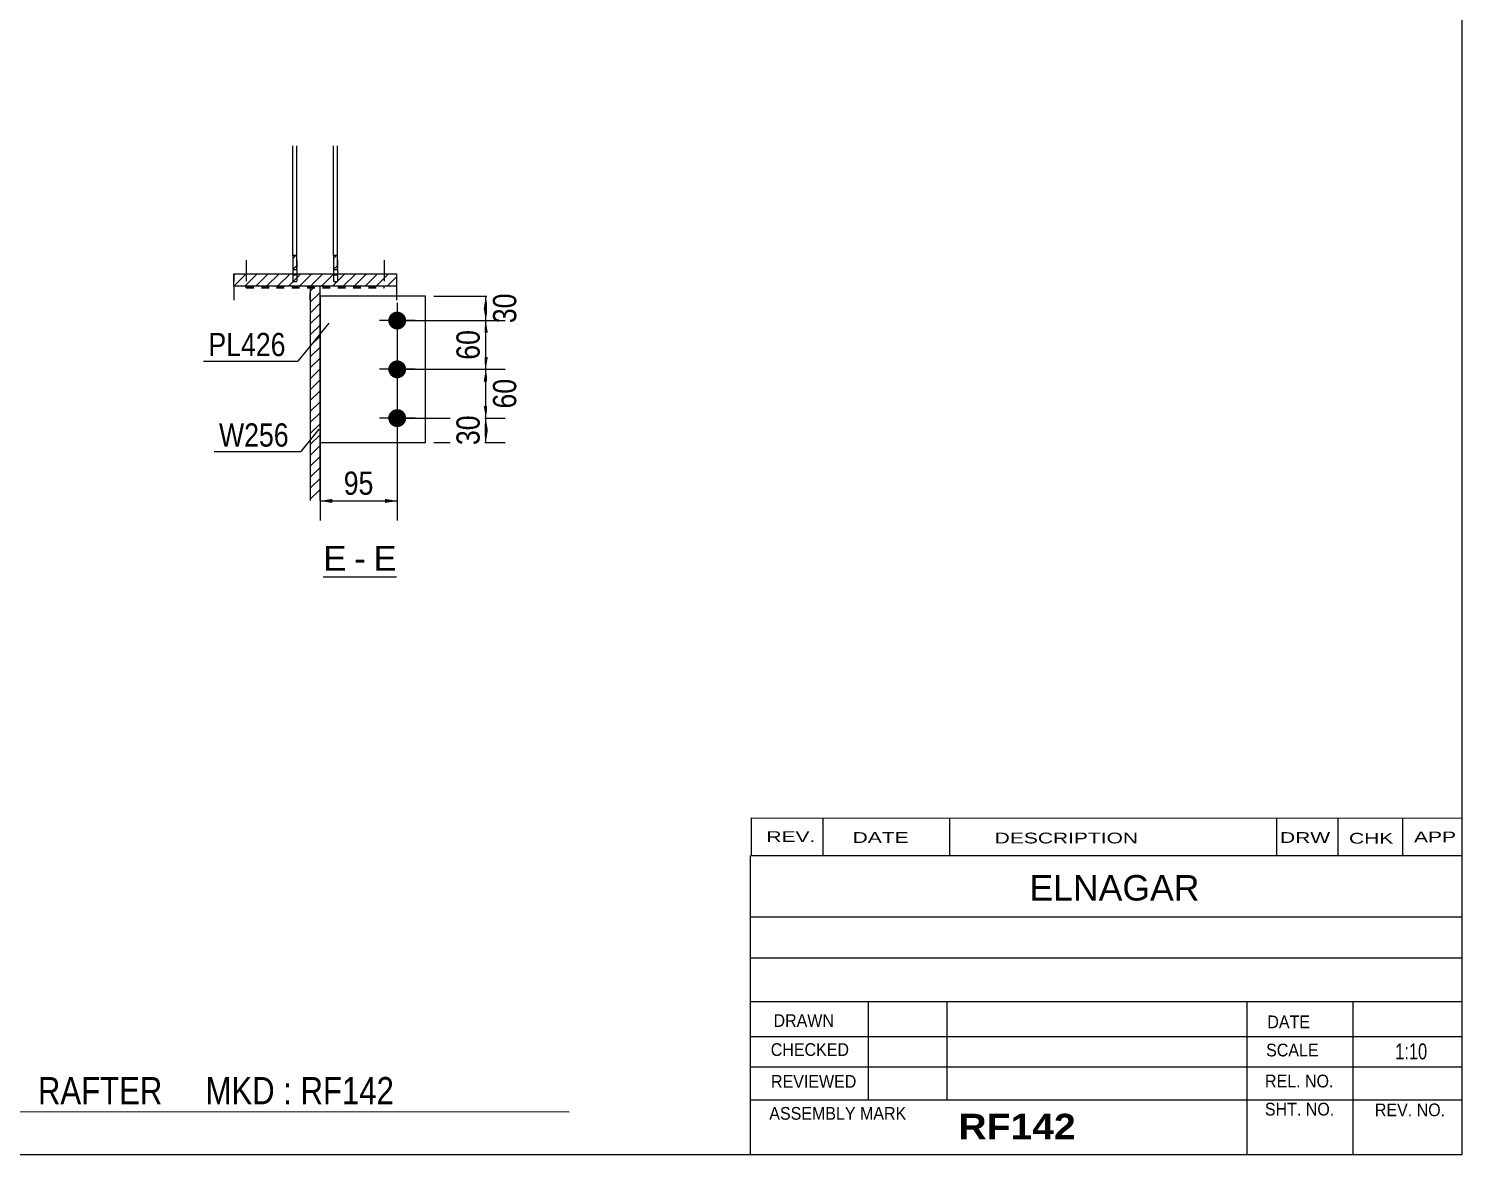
# Model space of a CAD drawing. Header units: millimetres. Extents: x -25 to 378, y -194 to 83.
# Drawn here: x 201.2 to 377.7, y -194.4 to -55.9 of the extents above; entities that cross this region are included whole.
import ezdxf

# ---------------------------------------------------------------- set-up
doc = ezdxf.new("R2010")
doc.units = ezdxf.units.MM
doc.linetypes.add('DXK_LINE_DOT1', pattern=[1.8814, 0.9407, -0.9407])
doc.styles.add('Arial', font='ARIAL.TTF', dxfattribs={"height": 0.2})
doc.styles.add('Arial Bold', font='ARIALBD.TTF', dxfattribs={"height": 0.2})
doc.styles.add('Arial Narrow', font='ARIALN.TTF', dxfattribs={"height": 0.2})

# ---------------------------------------------------------------- blocks, each defined once
blk = doc.blocks.new('Unknown-627304381-1201')
at = {"color": 5, "linetype": 'Continuous'}
for p, q in [((377.65, -194.38), (377.65, 82.62)), ((-22.35, -194.38), (377.65, -194.38))]:
    blk.add_line(p, q, dxfattribs=at)
blk = doc.blocks.new('Unknown-627304381-13 - 6645')
at = {"color": 7, "linetype": 'Continuous'}
blk.add_line((237.48, -123.33), (246.5, -123.33), dxfattribs=at)
at = {"color": 0, "linetype": 'Continuous'}
for points in [[(240.32, -122.58), (240.32, -119.38), (237.48, -119.38), (237.48, -122.58)], [(242.7, -122.58), (242.7, -119.38), (241.28, -119.38), (241.28, -122.58)], [(246.5, -122.58), (246.5, -119.38), (243.66, -119.38), (243.66, -122.58)]]:
    blk.add_wipeout(points, dxfattribs=at)
at = {"color": 96, "linetype": 'Continuous', "style": 'Arial'}
for s, p in [('E', (237.48, -122.58)), ('E', (243.66, -122.58)), ('-', (241.28, -122.58))]:
    blk.add_text(s, height=3.06, dxfattribs=at).set_placement(p)
blk = doc.blocks.new('Part-627304381-6711 - 6645')
at = {"color": 2, "linetype": 'Continuous'}
for p, q in [((227.98, -84.36), (227.98, -86.02)), ((244.98, -84.36), (244.98, -86.02))]:
    blk.add_line(p, q, dxfattribs=at)
at = {"color": 7, "linetype": 'DXK_LINE_DOT1'}
for p, q in [((227.98, -86.02), (227.98, -87.65)), ((244.98, -86.02), (244.98, -87.65)), ((227.98, -87.65), (244.98, -87.65)), ((227.98, -87.75), (227.98, -87.65)), ((227.98, -87.75), (244.98, -87.75)), ((244.98, -87.75), (244.98, -87.65))]:
    blk.add_line(p, q, dxfattribs=at)
blk = doc.blocks.new('Part-627304381-6650 - 6645')
at = {"linetype": 'Continuous'}
h = blk.add_hatch(dxfattribs=at)
h.set_pattern_fill('', scale=0.3, style=0, pattern_type=0)
h.set_pattern_definition([(45, (226.476, -87.5471), (-0.67352, 0.67352), [])])
h.paths.add_polyline_path([(226.48, -86.02), (226.48, -87.55), (246.48, -87.55), (246.48, -86.02)])
at = {"color": 7, "linetype": 'DXK_LINE_DOT1'}
for p, q in [((226.48, -86.02), (226.48, -87.55)), ((246.48, -86.02), (246.48, -87.55)), ((246.48, -88.79), (246.48, -89.3))]:
    blk.add_line(p, q, dxfattribs=at)
at = {"color": 2, "linetype": 'Continuous'}
for p, q in [((226.48, -87.55), (226.48, -86.02)), ((226.48, -86.02), (246.48, -86.02)), ((246.48, -86.02), (246.48, -87.55)), ((226.48, -87.55), (226.48, -89.3)), ((246.48, -87.55), (226.48, -87.55)), ((246.48, -87.55), (246.48, -88.79))]:
    blk.add_line(p, q, dxfattribs=at)
blk = doc.blocks.new('Part-627304381-6658 - 6645')
at = {"linetype": 'Continuous'}
h = blk.add_hatch(dxfattribs=at)
h.set_pattern_fill('', scale=0.3, style=0, pattern_type=0)
h.set_pattern_definition([(45, (237.076, -113.9155), (-0.67352, 0.67352), [])])
h.paths.add_polyline_path([(235.88, -113.92), (237.08, -113.92), (237.08, -87.55), (235.88, -87.55)])
at = {"color": 7, "linetype": 'DXK_LINE_DOT1'}
for p, q in [((235.88, -89.3), (235.88, -87.55)), ((237.08, -89.3), (237.08, -87.55))]:
    blk.add_line(p, q, dxfattribs=at)
at = {"color": 2, "linetype": 'Continuous'}
for p, q in [((237.08, -87.55), (235.88, -87.55)), ((235.88, -87.55), (235.88, -113.92)), ((237.08, -113.92), (237.08, -87.55))]:
    blk.add_line(p, q, dxfattribs=at)
blk = doc.blocks.new('Part-627304381-6710 - 6645')
at = {"color": 2, "linetype": 'Continuous'}
for p, q in [((250.08, -88.79), (237.08, -88.79)), ((250.08, -106.79), (250.08, -88.79)), ((237.08, -106.79), (250.08, -106.79))]:
    blk.add_line(p, q, dxfattribs=at)
at = {"color": 7, "linetype": 'DXK_LINE_DOT1'}
blk.add_line((237.08, -89.3), (237.08, -106.79), dxfattribs=at)
blk = doc.blocks.new('Part-627304381-6729 - 6645')
at = {"linetype": 'Continuous'}
h = blk.add_hatch(dxfattribs=at)
h.set_pattern_fill('', scale=0.3, style=0, pattern_type=0)
h.set_pattern_definition([(45, (238.726, -85.5121), (-0.6735, 0.6735), [])])
h.paths.add_polyline_path([(238.73, -83.8), (238.73, -85.51), (239.23, -85.51), (239.23, -83.8)])
at = {"color": 2, "linetype": 'Continuous'}
for p, q in [((238.73, -83.8), (238.73, -70.31)), ((239.23, -83.8), (239.23, -70.31)), ((239.23, -83.8), (238.73, -83.8)), ((238.73, -83.8), (238.73, -85.51)), ((239.23, -85.51), (239.23, -83.8)), ((238.73, -85.51), (238.73, -86.02)), ((238.73, -85.51), (239.23, -85.51)), ((239.23, -85.51), (239.23, -86.02))]:
    blk.add_line(p, q, dxfattribs=at)
at = {"color": 7, "linetype": 'DXK_LINE_DOT1'}
for p, q in [((238.73, -84.36), (238.73, -85.51)), ((239.23, -84.36), (239.23, -85.51)), ((238.73, -86.02), (238.73, -86.98)), ((238.73, -86.18), (239.23, -86.18)), ((239.23, -86.02), (239.23, -86.98)), ((238.73, -86.98), (239.23, -86.98))]:
    blk.add_line(p, q, dxfattribs=at)
blk = doc.blocks.new('Bolt-627304381-6781 - 6645')
at = {"linetype": 'Continuous'}
for points in [[(246.58, -92.89, -1), (246.58, -90.69, -1)], [(246.58, -98.89, -1), (246.58, -96.69, -1)], [(246.58, -104.89, -1), (246.58, -102.69, -1)]]:
    blk.add_hatch(color=3, dxfattribs=at).paths.add_polyline_path(points)
at = {"color": 3, "linetype": 'Continuous'}
for p, q in [((246.58, -89.59), (246.58, -93.99)), ((248.78, -91.79), (244.38, -91.79)), ((246.58, -95.59), (246.58, -99.99)), ((248.78, -97.79), (244.38, -97.79)), ((246.58, -101.59), (246.58, -105.99)), ((248.78, -103.79), (244.38, -103.79))]:
    blk.add_line(p, q, dxfattribs=at)
blk = doc.blocks.new('Part-627304381-6961 - 6645')
at = {"linetype": 'Continuous'}
h = blk.add_hatch(dxfattribs=at)
h.set_pattern_fill('', scale=0.3, style=0, pattern_type=0)
h.set_pattern_definition([(45, (233.726, -85.5125), (-0.6735, 0.6735), [])])
h.paths.add_polyline_path([(233.73, -83.8), (233.73, -85.51), (234.23, -85.51), (234.23, -83.8)])
at = {"color": 2, "linetype": 'Continuous'}
for p, q in [((233.73, -83.8), (233.73, -70.31)), ((234.23, -83.8), (234.23, -70.31)), ((234.23, -83.8), (233.73, -83.8)), ((233.73, -83.8), (233.73, -85.51)), ((234.23, -85.51), (234.23, -83.8)), ((233.73, -85.51), (233.73, -86.02)), ((233.73, -85.51), (234.23, -85.51)), ((234.23, -85.51), (234.23, -86.02))]:
    blk.add_line(p, q, dxfattribs=at)
at = {"color": 7, "linetype": 'DXK_LINE_DOT1'}
for p, q in [((233.73, -84.36), (233.73, -85.51)), ((234.23, -84.36), (234.23, -85.51)), ((233.73, -86.02), (233.73, -86.98)), ((233.73, -86.18), (234.23, -86.18)), ((234.23, -86.02), (234.23, -86.98)), ((233.73, -86.98), (234.23, -86.98))]:
    blk.add_line(p, q, dxfattribs=at)
blk = doc.blocks.new('StraightDimension-627304381-6817 - 6645')
at = {"linetype": 'Continuous'}
for points in [[(238.58, -114.23), (237.08, -113.98), (238.58, -113.73)], [(245.08, -113.73), (246.58, -113.98), (245.08, -114.23)]]:
    blk.add_hatch(color=7, dxfattribs=at).paths.add_polyline_path(points)
at = {"color": 7, "linetype": 'Continuous'}
for p, q in [((237.08, -88.72), (237.08, -116.38)), ((246.58, -92.79), (246.58, -116.38)), ((237.08, -113.98), (246.58, -113.98))]:
    blk.add_line(p, q, dxfattribs=at)
at = {"color": 0}
blk.add_wipeout([(244.25, -113.83), (244.25, -109.63), (239.4, -109.63), (239.4, -113.83)], dxfattribs=at)
at = {"color": 3, "style": 'Arial Narrow'}
blk.add_text('95', height=2.863, dxfattribs=at).set_placement((240, -113.23))
blk = doc.blocks.new('StraightDimension-627304381-6868 - 6645')
at = {"linetype": 'Continuous'}
for points in [[(257.23, -90.29), (257.48, -88.79), (257.73, -90.29)], [(257.73, -90.29), (257.48, -91.79), (257.23, -90.29)]]:
    blk.add_hatch(color=7, dxfattribs=at).paths.add_polyline_path(points)
at = {"color": 7, "linetype": 'Continuous'}
for p, q in [((251.08, -88.79), (259.73, -88.79)), ((257.48, -91.79), (257.48, -88.79)), ((247.58, -91.79), (259.73, -91.79))]:
    blk.add_line(p, q, dxfattribs=at)
at = {"color": 0}
blk.add_wipeout([(261.83, -87.86), (257.63, -87.86), (257.63, -92.71), (261.83, -92.71)], dxfattribs=at)
at = {"color": 3, "style": 'Arial Narrow'}
blk.add_text('30', height=2.863, rotation=90.0002, dxfattribs=at).set_placement((261.23, -92.11))
blk = doc.blocks.new('StraightDimension-627304381-6869 - 6645')
at = {"linetype": 'Continuous'}
for points in [[(257.23, -93.29), (257.48, -91.79), (257.73, -93.29)], [(257.73, -96.29), (257.48, -97.79), (257.23, -96.29)]]:
    blk.add_hatch(color=7, dxfattribs=at).paths.add_polyline_path(points)
at = {"color": 7, "linetype": 'Continuous'}
for p, q in [((247.58, -91.79), (259.88, -91.79)), ((257.48, -97.79), (257.48, -91.79)), ((247.58, -97.79), (259.88, -97.79))]:
    blk.add_line(p, q, dxfattribs=at)
at = {"color": 0}
blk.add_wipeout([(257.33, -92.36), (253.13, -92.36), (253.13, -97.21), (257.33, -97.21)], dxfattribs=at)
at = {"color": 3, "style": 'Arial Narrow'}
blk.add_text('60', height=2.863, rotation=90.0002, dxfattribs=at).set_placement((256.73, -96.61))
blk = doc.blocks.new('StraightDimension-627304381-6870 - 6645')
at = {"linetype": 'Continuous'}
for points in [[(257.23, -99.29), (257.48, -97.79), (257.73, -99.29)], [(257.73, -102.29), (257.48, -103.79), (257.23, -102.29)]]:
    blk.add_hatch(color=7, dxfattribs=at).paths.add_polyline_path(points)
at = {"color": 7, "linetype": 'Continuous'}
for p, q in [((247.58, -97.79), (259.73, -97.79)), ((257.48, -103.79), (257.48, -97.79)), ((247.58, -103.79), (259.73, -103.79))]:
    blk.add_line(p, q, dxfattribs=at)
at = {"color": 0}
blk.add_wipeout([(261.83, -98.36), (257.63, -98.36), (257.63, -103.21), (261.83, -103.21)], dxfattribs=at)
at = {"color": 3, "style": 'Arial Narrow'}
blk.add_text('60', height=2.863, rotation=90.0002, dxfattribs=at).set_placement((261.23, -102.61))
blk = doc.blocks.new('StraightDimension-627304381-6871 - 6645')
at = {"linetype": 'Continuous'}
for points in [[(257.23, -105.29), (257.48, -103.79), (257.73, -105.29)], [(257.73, -105.29), (257.48, -106.79), (257.23, -105.29)]]:
    blk.add_hatch(color=7, dxfattribs=at).paths.add_polyline_path(points)
at = {"color": 7, "linetype": 'Continuous'}
for p, q in [((247.58, -103.79), (259.88, -103.79)), ((257.48, -106.79), (257.48, -103.79)), ((251.08, -106.79), (259.88, -106.79))]:
    blk.add_line(p, q, dxfattribs=at)
at = {"color": 0}
blk.add_wipeout([(257.33, -102.86), (253.13, -102.86), (253.13, -107.71), (257.33, -107.71)], dxfattribs=at)
at = {"color": 3, "style": 'Arial Narrow'}
blk.add_text('30', height=2.863, rotation=90.0002, dxfattribs=at).set_placement((256.73, -107.11))
blk = doc.blocks.new('CBS_NAME_BLOG-627304381-9225')
at = {"color": 7, "linetype": 'Continuous'}
for p, q in [((290.06, -157.62), (377.58, -157.62)), ((290.06, -194.33), (290.06, -157.63)), ((290.06, -165.16), (377.58, -165.16)), ((290.14, -170.22), (377.65, -170.22)), ((290.06, -175.59), (377.58, -175.59)), ((304.59, -187.69), (304.59, -175.59)), ((314.27, -187.67), (314.27, -175.6)), ((351.19, -194.33), (351.19, -175.6)), ((364.24, -194.33), (364.24, -175.59)), ((290.07, -179.89), (377.65, -179.87)), ((290.06, -183.63), (377.58, -183.63)), ((290.06, -187.68), (377.58, -187.68)), ((290.06, -194.38), (377.65, -194.38))]:
    blk.add_line(p, q, dxfattribs=at)
at = {"color": 3, "linetype": 'Continuous', "style": 'Arial'}
blk.add_text('ELNAGAR', height=3.133, dxfattribs=at).set_placement((324.39, -163.15))
at = {"color": 3, "linetype": 'Continuous'}
for s, height, style, width, p in [('DRAWN', 1.566, 'Arial', 0.9, (292.89, -178.7)), ('DATE', 1.566, 'Arial', 0.9, (353.66, -178.86)), ('CHECKED', 1.566, 'Arial', 0.9, (292.55, -182.27)), ('SCALE', 1.566, 'Arial', 0.9, (353.51, -182.33)), ('1:10', 1.957, 'Arial Narrow', 0.9, (369.4, -182.69)), ('REVIEWED', 1.566, 'Arial', 0.9, (292.58, -186.19)), ('REL. NO.', 1.566, 'Arial', 0.9, (353.37, -186.14)), ('ASSEMBLY MARK', 1.5663, 'Arial', 0.9, (292.37, -190.12)), ('SHT. NO.', 1.566, 'Arial', 0.9, (353.36, -189.6)), ('REV. NO.', 1.566, 'Arial', 0.9, (366.89, -189.69)), ('RF142', 3.131, 'Arial Bold', 1.1, (315.64, -192.52))]:
    blk.add_text(s, height=height, dxfattribs=dict(at, style=style, width=width)).set_placement(p)
blk = doc.blocks.new('CBS_CALLOFF-627304381-9224')
at = {"color": 7, "linetype": 'Continuous'}
blk.add_line((151.53, -189.11), (267.76, -189.13), dxfattribs=at)
at = {"color": 3, "linetype": 'Continuous', "style": 'Arial Narrow'}
blk.add_text('QTY= 1 Nos.      RAFTER     MKD : RF142', height=3.3405, dxfattribs=at).set_placement((173.76, -188.21))
blk = doc.blocks.new('CBS_REVISION-627304381-9226')
at = {"color": 7, "linetype": 'Continuous'}
for p, q in [((290.15, -152.99), (377.65, -153)), ((290.15, -152.99), (290.15, -157.62)), ((298.94, -152.99), (298.94, -157.62)), ((314.54, -152.99), (314.54, -157.56)), ((354.79, -152.99), (354.79, -157.62)), ((362.34, -152.99), (362.34, -157.62)), ((370.28, -153), (370.28, -157.62)), ((290.15, -157.62), (377.65, -157.62))]:
    blk.add_line(p, q, dxfattribs=at)
at = {"color": 7, "style": 'Arial Narrow', "width": 1.7}
for s, height, p in [('REV.', 1.326, (292.01, -155.95)), ('DATE', 1.326, (302.63, -156.06)), ('DESCRIPTION', 1.3257, (320.11, -156.12)), ('DRW', 1.326, (355.22, -156.06)), ('CHK', 1.326, (363.71, -156.15)), ('APP', 1.326, (371.71, -155.99))]:
    blk.add_text(s, height=height, dxfattribs=at).set_placement(p)
blk = doc.blocks.new('Mark-627304381-6892 - 6645')
at = {"color": 7, "linetype": 'Continuous'}
blk.add_line((236.95, -105.15), (234.74, -107.9), dxfattribs=at)
at = {"color": 0}
blk.add_wipeout([(233.24, -107.3), (233.24, -104.3), (224.65, -104.3), (224.65, -107.3)], dxfattribs=at)
blk.add_wipeout([(233.24, -107.3), (233.24, -104.3), (224.65, -104.3), (224.65, -107.3)], dxfattribs=at)
at = {"color": 7, "linetype": 'Continuous'}
blk.add_line((224.05, -107.9), (234.74, -107.9), dxfattribs=at)
at = {"color": 3, "style": 'Arial Narrow'}
blk.add_text('W256', height=2.863, dxfattribs=at).set_placement((224.65, -107.3))
blk = doc.blocks.new('Mark-627304381-6895 - 6645')
at = {"color": 7, "linetype": 'Continuous'}
blk.add_line((238.18, -92.11), (234.36, -96.77), dxfattribs=at)
at = {"color": 0}
blk.add_wipeout([(232.86, -96.17), (232.86, -93.17), (223.35, -93.17), (223.35, -96.17)], dxfattribs=at)
blk.add_wipeout([(232.86, -96.17), (232.86, -93.17), (223.35, -93.17), (223.35, -96.17)], dxfattribs=at)
at = {"color": 7, "linetype": 'Continuous'}
blk.add_line((222.75, -96.77), (234.36, -96.77), dxfattribs=at)
at = {"color": 3, "style": 'Arial Narrow'}
blk.add_text('PL426', height=2.863, dxfattribs=at).set_placement((223.35, -96.17))

msp = doc.modelspace()

# ---------------------------------------------------------------- block references
for name in ['Unknown-627304381-1201', 'Part-627304381-6961 - 6645', 'Part-627304381-6729 - 6645', 'Part-627304381-6711 - 6645', 'Part-627304381-6650 - 6645', 'Part-627304381-6658 - 6645', 'Part-627304381-6710 - 6645', 'Bolt-627304381-6781 - 6645', 'CBS_REVISION-627304381-9226', 'CBS_NAME_BLOG-627304381-9225', 'CBS_CALLOFF-627304381-9224']:
    msp.add_blockref(name, (0, 0))

# ---------------------------------------------------------------- next in the draw order: block references
for name in ['StraightDimension-627304381-6868 - 6645', 'StraightDimension-627304381-6817 - 6645', 'Unknown-627304381-13 - 6645']:
    msp.add_blockref(name, (0, 0))

# ---------------------------------------------------------------- next in the draw order: block references
for name in ['Mark-627304381-6895 - 6645', 'StraightDimension-627304381-6869 - 6645', 'Mark-627304381-6892 - 6645']:
    msp.add_blockref(name, (0, 0))

# ---------------------------------------------------------------- next in the draw order: block references
msp.add_blockref('StraightDimension-627304381-6870 - 6645', (0, 0))

# ---------------------------------------------------------------- next in the draw order: block references
msp.add_blockref('StraightDimension-627304381-6871 - 6645', (0, 0))

doc.saveas('drawing.dxf')
